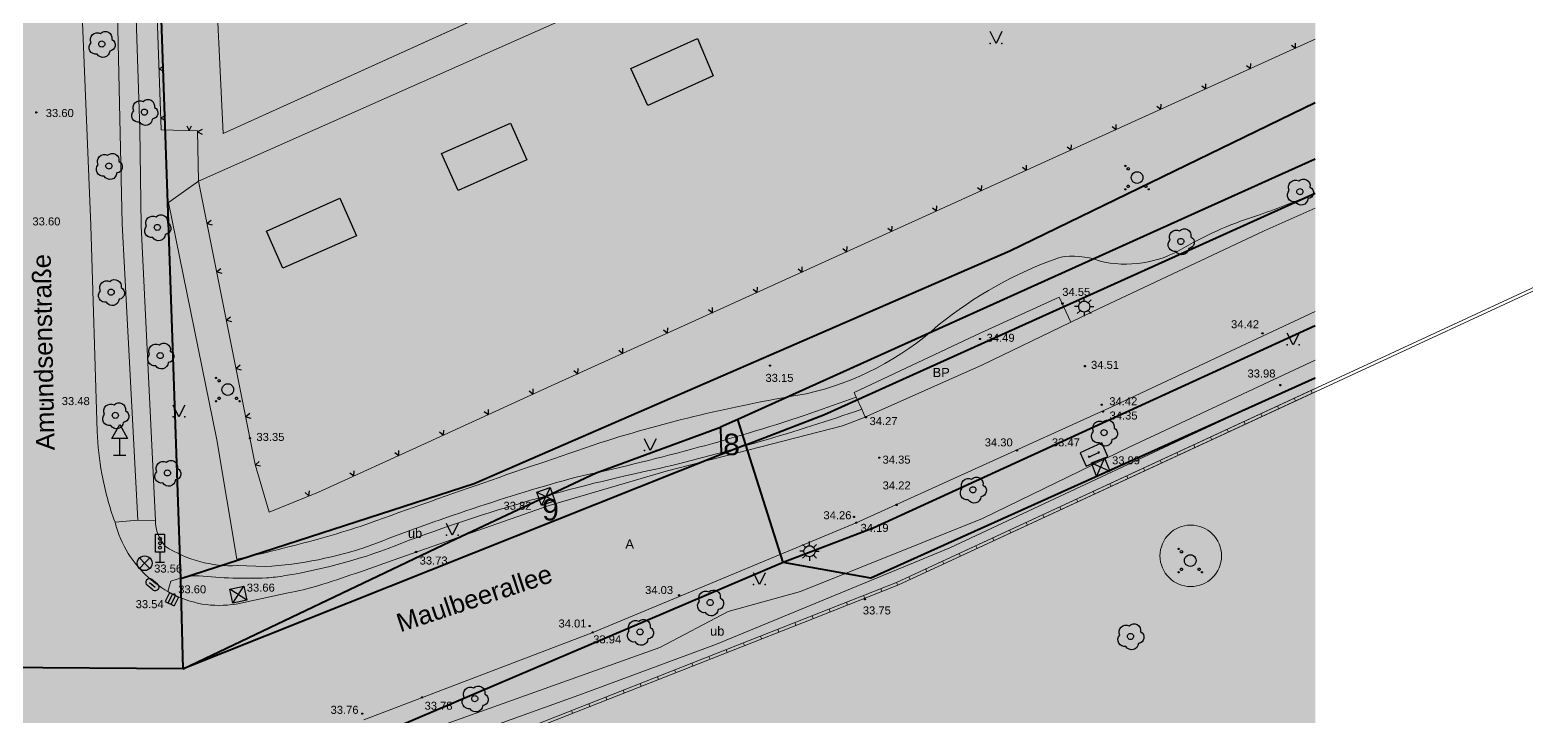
# Model space of a CAD drawing. Header units: metres. Extents: x 363857 to 365179, y 5807840 to 5809004.
# Drawn here: x 364895.6 to 365017.1, y 5808053 to 5808108.8 of the extents above; entities that cross this region are included whole.
import ezdxf

# ---------------------------------------------------------------- set-up
doc = ezdxf.new("R2010")
doc.units = ezdxf.units.M
doc.header["$LTSCALE"] = 0.5
doc.linetypes.add('LF11.26', pattern=[0])
doc.layers.get('0').update_dxf_attribs({"color": 1, "linetype": 'CONTINUOUS'})
for name, color, linetype in [('Flurstücksgrenze', 5, 'CONTINUOUS'), ('Stk.Abwasserentsorgung', 1, 'CONTINUOUS'), ('Stk.Befestigungsarten', 1, 'CONTINUOUS'), ('Stk.Beleuchtung', 1, 'CONTINUOUS'), ('Stk.Bordsteine', 1, 'CONTINUOUS'), ('Stk.Bäume', 1, 'CONTINUOUS'), ('Stk.Einfriedungen', 1, 'CONTINUOUS'), ('Stk.Gebäude', 202, 'CONTINUOUS'), ('Stk.Geländehöhen', 1, 'CONTINUOUS'), ('Stk.Grünflächen', 1, 'CONTINUOUS'), ('Stk.Straßennamen', 1, 'CONTINUOUS'), ('Stk.Stromversorgung', 1, 'CONTINUOUS'), ('Stk.Topografie allgemein', 1, 'CONTINUOUS'), ('Stk.Ver- und Entsorgungsanlagen allgemein', 1, 'CONTINUOUS'), ('Stk.Verkehrsleiteinrichtungen', 1, 'CONTINUOUS'), ('Stk.Wasserversorgung', 1, 'CONTINUOUS')]:
    doc.layers.add(name, color=color, linetype=linetype)
doc.styles.add('TA  11.0401.0000', font='Arial.ttf')

# ---------------------------------------------------------------- blocks, each defined once
blk = doc.blocks.new('S11..378')
at = {"color": 0, "lineweight": -2}
blk.add_lwpolyline([(-0.025, 0.05), (0, 0), (0.025, 0.05)], dxfattribs=at)
blk = doc.blocks.new('S11..12', base_point=(0, -0.15))
at = {"color": 0, "lineweight": -2}
for points in [[(0, -0.15), (0, 0.125), (-0.125, 0.125), (0, 0.35), (0.125, 0.125), (0, 0.125)], [(0.1, -0.15), (0, -0.15), (-0.1, -0.15)]]:
    blk.add_lwpolyline(points, dxfattribs=at)
blk = doc.blocks.new('S11..124')
at = {"color": 0, "lineweight": -2}
for points in [[(-0.1, 0), (-0.175, 0)], [(-0.075, 0.075), (-0.125, 0.125)], [(0, 0.1), (0, 0.175)], [(0.075, 0.075), (0.125, 0.125)], [(0.1, 0), (0.175, 0)], [(-0.075, -0.075), (-0.125, -0.125)], [(0, -0.1), (0, -0.175)], [(0.075, -0.075), (0.125, -0.125)]]:
    blk.add_lwpolyline(points, dxfattribs=at)
blk.add_lwpolyline([(0.0866, -0.05, -0.5773503), (-0.0866, -0.05, -0.5773503), (0, 0.1, -0.5773503)], format="xyb", close=True, dxfattribs=at)
blk = doc.blocks.new('S11..151')
at = {"color": 0, "lineweight": -2}
for points in [[(0.25, 0.25), (-0.25, 0.25, 1), (-0.25, -0.25)], [(0.25, 0.25, -1), (0.25, -0.25), (-0.25, -0.25)]]:
    blk.add_lwpolyline(points, format="xyb", dxfattribs=at)
blk.add_lwpolyline([(-0.25, 0), (0.25, 0)], dxfattribs=at)
blk.add_point((0, 0), dxfattribs=at)
blk = doc.blocks.new('Geländehöhe')
at = {"color": 0, "lineweight": -2}
for points in [[(0.0087, -0.005, -0.5773503), (-0.0087, -0.005, -0.5773503), (0, 0.01, -0.5773503)], [(0.0043, -0.0025, -0.5773503), (-0.0043, -0.0025, -0.5773503), (0, 0.005, -0.5773503)]]:
    blk.add_lwpolyline(points, format="xyb", close=True, dxfattribs=at)
blk = doc.blocks.new('S11..147', base_point=(0, 0.3))
at = {"color": 0, "lineweight": -2}
for points in [[(-0.0957, 0.3975, -0.5773503), (-0.1043, 0.3975, -0.5773503), (-0.1, 0.405, -0.5773503)], [(-0.0663, 0.37, -0.5773503), (-0.0837, 0.37, -0.5773503), (-0.075, 0.385, -0.5773503)], [(0.0433, 0.275, -0.5773503), (-0.0433, 0.275, -0.5773503), (0, 0.35, -0.5773503)], [(-0.0957, 0.1975, -0.5773503), (-0.1043, 0.1975, -0.5773503), (-0.1, 0.205, -0.5773503)], [(-0.0663, 0.22, -0.5773503), (-0.0837, 0.22, -0.5773503), (-0.075, 0.235, -0.5773503)], [(0.0837, 0.22, -0.5773503), (0.0663, 0.22, -0.5773503), (0.075, 0.235, -0.5773503)], [(0.1043, 0.1975, -0.5773503), (0.0957, 0.1975, -0.5773503), (0.1, 0.205, -0.5773503)]]:
    blk.add_lwpolyline(points, format="xyb", close=True, dxfattribs=at)
blk = doc.blocks.new('S11..146', base_point=(0, 0.25))
at = {"color": 0, "lineweight": -2}
blk.add_lwpolyline([(0.05, 0.35), (0, 0.25), (-0.05, 0.35)], dxfattribs=at)
for p in [(-0.05, 0.25), (0.05, 0.25)]:
    blk.add_point(p, dxfattribs=at)
blk = doc.blocks.new('S11..158')
at = {"color": 0, "lineweight": -2}
blk.add_lwpolyline([(-0.4, 0.25), (-0.4, -0.25), (0.4, -0.25), (0.4, 0.25)], close=True, dxfattribs=at)
for points in [[(-0.15, 0.025), (-0.2, 0)], [(0.2, 0), (-0.2, 0), (-0.15, -0.025)], [(0.15, 0.025), (0.2, 0), (0.15, -0.025)]]:
    blk.add_lwpolyline(points, dxfattribs=at)
blk = doc.blocks.new('S11..37')
at = {"color": 0, "lineweight": -2}
for points in [[(-0.06, 0.06), (0.06, 0.06), (0.06, -0.06), (-0.06, -0.06), (-0.06, 0.06), (0.06, -0.06)], [(0.06, 0.06), (-0.06, -0.06)]]:
    blk.add_lwpolyline(points, dxfattribs=at)
blk = doc.blocks.new('S11..60')
at = {"color": 0, "lineweight": -2}
for points in [[(0.165, 0.075, -0.7675055), (0.13, -0.115, -0.7475991), (-0.075, -0.165, -0.7388858), (-0.175, 0.02, -0.7315501), (-0.02, 0.175, -0.7388858)], [(0.0433, -0.025, -0.5773503), (-0.0433, -0.025, -0.5773503), (0, 0.05, -0.5773503)]]:
    blk.add_lwpolyline(points, format="xyb", close=True, dxfattribs=at)
blk = doc.blocks.new('S11..321', base_point=(0, -0.05))
at = {"color": 0, "lineweight": -2}
for points in [[(0, -0.05), (-0.05, -0.05), (-0.05, 0.05)], [(0.05, 0.05), (-0.05, 0.05)], [(-0.0175, 0.05), (-0.0175, -0.05)], [(0, -0.05), (0.05, -0.05), (0.05, 0.05)], [(0.0175, 0.05), (0.0175, -0.05)]]:
    blk.add_lwpolyline(points, dxfattribs=at)
blk = doc.blocks.new('S11..11', base_point=(0, -0.175))
at = {"color": 0, "lineweight": -2}
for points in [[(0, -0.175), (0, 0), (-0.075, 0), (-0.075, 0.3), (0.075, 0.3), (0.075, 0), (0, 0)], [(0.075, -0.175), (0, -0.175), (-0.075, -0.175)]]:
    blk.add_lwpolyline(points, dxfattribs=at)
for points in [[(0.0216, 0.2125, -0.5773503), (-0.0216, 0.2125, -0.5773503), (0, 0.25, -0.5773503)], [(0.0216, 0.1375, -0.5773503), (-0.0216, 0.1375, -0.5773503), (0, 0.175, -0.5773503)], [(0.0216, 0.0625, -0.5773503), (-0.0216, 0.0625, -0.5773503), (0, 0.1, -0.5773503)]]:
    blk.add_lwpolyline(points, format="xyb", close=True, dxfattribs=at)
blk = doc.blocks.new('S11..36')
at = {"color": 0, "lineweight": -2}
blk.add_lwpolyline([(0.065, -0.0375, -0.5773503), (-0.065, -0.0375, -0.5773503), (0, 0.075, -0.5773503)], format="xyb", close=True, dxfattribs=at)
for points in [[(-0.05, 0.05), (0, 0), (-0.05, -0.05)], [(0.05, -0.05), (0, 0), (0.05, 0.05)]]:
    blk.add_lwpolyline(points, dxfattribs=at)

msp = doc.modelspace()

# ---------------------------------------------------------------- hatches: boundary and pattern name
at = {"layer": 'Stk.Befestigungsarten', "lineweight": 18, "true_color": 0xdcbe9c}
for points in [[(364905.6346, 5808117.6307), (364904.3603, 5808157.6746), (364903.4536, 5808193.6133), (364907.4281, 5808198.6441), (364909.18, 5808147.545), (364909.1099, 5808146.0771), (364911.293, 5808100.3966), (364909.2097, 5808100.6204), (364906.2651, 5808100.6962)], [(364909.2965, 5808096.5213), (364909.2097, 5808100.6204), (364911.293, 5808100.3966), (365000, 5808140.6056), (365000, 5808136.8018)], [(365000, 5808080.5682), (364988.594, 5808075.2708), (364984.8813, 5808074.8997), (365000, 5808081.9779)], [(364906.7989, 5808063.1622, -0.06080828), (364904.9863, 5808064.5337, -0.05943648), (364903.5836, 5808066.2571, -0.07886794), (364902.5078, 5808068.8022), (364904.3605, 5808068.9605), (364905.7836, 5808068.9164, 0.17342826), (364906.5889, 5808066.849, 0.15629228), (364912.4341, 5808065.2754), (364914.7101, 5808065.1999, 0.06837098), (364923.2324, 5808066.8976, -0.02617457), (364939.9716, 5808072.4684, 0.0267486), (364958.5585, 5808077.4914), (364962.7007, 5808078.9764), (364963.1597, 5808077.9818, -0.02362728), (364946.7028, 5808073.1666, 0.03913508), (364925.8503, 5808067.128, -0.05825701), (364916.2986, 5808064.4639, -0.03482828), (364914.8017, 5808064.2825, -0.03840391), (364909.3355, 5808064.4509, 0.08676399), (364907.6306, 5808064.2066), (364907.0446, 5808064.0153)], [(364988.594, 5808075.2708), (364970.3144, 5808066.733), (364951.3573, 5808058.8897), (364940.4888, 5808054.8461), (364925.4574, 5808049.4694), (364915.2867, 5808045.3619), (364914.9248, 5808046.3815), (364915.1522, 5808046.7973), (364921.8318, 5808049.725), (364946.7581, 5808058.6153), (364952.3012, 5808061.5481), (364958.1933, 5808063.1737), (364972.9729, 5808069.1162), (364984.8813, 5808074.8997)]]:
    msp.add_hatch(color=31, dxfattribs=at).paths.add_polyline_path(points, flags=0)
at = {"layer": 'Stk.Befestigungsarten', "lineweight": 18, "true_color": 0xfcddb3}
msp.add_hatch(color=41, dxfattribs=at).paths.add_polyline_path([(364903.3488, 5808136.4949), (364904.5287, 5808100.7408), (364904.6383, 5808092.8829), (364905.7836, 5808068.9164), (364904.3605, 5808068.9605), (364903.0872, 5808093.0484), (364902.5265, 5808117.8791), (364901.1202, 5808156.2488), (364900.0855, 5808189.5224), (364901.4711, 5808193.6279), (364902.3499, 5808168.9172)], flags=0)
at = {"layer": 'Stk.Befestigungsarten', "lineweight": 18}
for points in [[(364899.5785, 5808116.3464), (364900.5466, 5808092.9277), (364901.0526, 5808076.1702, 0.03514524), (364901.4402, 5808072.732, 0.04138405), (364902.5078, 5808068.8022), (364892.8625, 5808066.4653, 0.00813398), (364892.618, 5808074.06), (364896.648, 5808078.39), (364896.293, 5808095.26), (364896.11, 5808102.108), (364896.06, 5808109.159), (364895.755, 5808120.779), (364895.232, 5808127.815), (364891.064, 5808127.52), (364889.2926, 5808190.4137), (364897.263, 5808187.0591), (364897.8785, 5808173.6299), (364898.2826, 5808165.7396)], [(364891.064, 5808127.52), (364895.232, 5808127.815), (364895.755, 5808120.779), (364896.06, 5808109.159), (364896.11, 5808102.108), (364896.293, 5808095.26), (364896.648, 5808078.39), (364892.618, 5808074.06), (364892.205, 5808087.991), (364891.976, 5808093.955), (364891.951, 5808096.205), (364891.925, 5808097.111), (364891.867, 5808099.132), (364891.806, 5808101.374), (364891.678, 5808106.063), (364891.359, 5808116.996), (364891.307, 5808119.029), (364891.138, 5808125.037), (364890.997, 5808125.033), (364891.087, 5808125.44)], [(365000, 5808085.93), (364983.2284, 5808078.0612), (364980.1519, 5808085.0648), (364981.8788, 5808085.899), (364995.8463, 5808092.4756), (365000, 5808094.3257)], [(364972.9636, 5808081.5923), (364980.1519, 5808085.0648), (364983.2284, 5808078.0612), (364962.7169, 5808068.7647), (364941.3097, 5808059.8515), (364922.7257, 5808052.7332), (364916.7005, 5808050.5539), (364916.5622, 5808063.0554, 0.02185596), (364918.9912, 5808063.6355, 0.01232336), (364925.09, 5808065.7327), (364937.7735, 5808070.1677), (364947.2882, 5808072.9556), (364961.5936, 5808076.6303), (364963.4445, 5808077.3526), (364963.6025, 5808077.4151)], [(364902.5302, 5808037.0465), (364902.7113, 5808033.0256), (364895.8554, 5808032.5246, 0.01527343), (364895.1162, 5808037.8326, 0.09823234), (364893.7001, 5808041.4446, 0.09638835), (364891.0718, 5808044.2004, 0.07363751), (364888.9515, 5808045.1803, 0.07736617), (364882.4249, 5808045.9704, -0.0016827), (364875.7579, 5808046.0425, -0.01330033), (364864.064, 5808046.2997, -0.0177684), (364857.3893, 5808047.105, -0.00221563), (364850.4932, 5808048.0077), (364850.3269, 5808055.3587, -0.00078056), (364864.0838, 5808055.2214), (364879.8113, 5808055.0345, 0.04549921), (364882.8814, 5808055.3273, 0.02251515), (364886.2748, 5808056.0799, 0.0658839), (364889.5882, 5808057.7745, 0.14466157), (364891.8911, 5808060.5817, 0.0638273), (364892.6474, 5808063.5191, 0.02451992), (364892.8625, 5808066.4653), (364902.5078, 5808068.8022, 0.07886794), (364903.5836, 5808066.2571, 0.05943648), (364904.9863, 5808064.5337, 0.06080828), (364906.7989, 5808063.1622, 0.08119848), (364909.5654, 5808062.1552, 0.07917637), (364912.3392, 5808062.1551), (364916.5622, 5808063.0554), (364916.7005, 5808050.5539), (364914.2003, 5808049.574, 0.01687463), (364909.7005, 5808047.632, 0.03629097), (364907.5858, 5808046.2544, 0.04872896), (364905.1027, 5808043.9535, 0.04021669), (364903.4465, 5808041.7008, 0.08344301), (364902.491, 5808038.7857, 0.00032261)]]:
    msp.add_hatch(color=9, dxfattribs=at).paths.add_polyline_path(points, flags=0)
at = {"layer": 'Stk.Befestigungsarten', "lineweight": 18, "true_color": 0xcdcfbc}
msp.add_hatch(color=9, dxfattribs=at).paths.add_polyline_path([(364972.9636, 5808081.5923), (364963.6025, 5808077.4151), (364963.4445, 5808077.3526), (364963.1597, 5808077.9818), (364962.7007, 5808078.9764), (364962.5567, 5808079.3396), (364972.8465, 5808084.194), (364979.185, 5808087.1025), (364980.1519, 5808085.0648)], flags=0)
at = {"layer": 'Stk.Einfriedungen', "lineweight": 18, "true_color": 0xe5e5e5}
for points in [[(364965.9976, 5808063.9046), (365000, 5808079.6613), (365000, 5808079.3969), (364966.0921, 5808063.684)], [(364914.6648, 5808043.4298), (364914.5654, 5808043.6485), (364965.9976, 5808063.9046), (364966.0921, 5808063.684), (364959.3264, 5808061.0194)]]:
    msp.add_hatch(color=254, dxfattribs=at).paths.add_polyline_path(points, flags=0)
at = {"layer": 'Stk.Gebäude', "lineweight": 18, "true_color": 0xffffff}
for points in [[(364951.083, 5808105.086), (364945.782, 5808102.679), (364944.408, 5808105.671), (364949.813, 5808108.104)], [(364935.971, 5808098.243), (364930.371, 5808095.747), (364929.022, 5808098.769), (364934.644, 5808101.225)], [(364914.8, 5808092.462), (364920.763, 5808095.138), (364922.114, 5808092.066), (364916.15, 5808089.461)]]:
    msp.add_hatch(color=7, dxfattribs=at).paths.add_polyline_path(points, flags=0)
at = {"layer": 'Stk.Gebäude', "lineweight": 18, "true_color": 0xb3b3b3}
for points in [[(364951.083, 5808105.086), (364945.782, 5808102.679), (364944.408, 5808105.671), (364949.813, 5808108.104)], [(364935.971, 5808098.243), (364930.371, 5808095.747), (364929.022, 5808098.769), (364934.644, 5808101.225)], [(364914.8, 5808092.462), (364920.763, 5808095.138), (364922.114, 5808092.066), (364916.15, 5808089.461)]]:
    msp.add_hatch(color=253, dxfattribs=at).paths.add_polyline_path(points, flags=0)
at = {"layer": 'Stk.Grünflächen', "lineweight": 18, "true_color": 0xe0ffd9}
for points in [[(364905.6346, 5808117.6307), (364906.2651, 5808100.6962), (364904.5287, 5808100.7408), (364903.3488, 5808136.4949), (364902.3499, 5808168.9172), (364901.4711, 5808193.6279), (364903.4536, 5808193.6133), (364904.3603, 5808157.6746)], [(364899.5785, 5808116.3464), (364898.2826, 5808165.7396), (364897.8785, 5808173.6299), (364897.263, 5808187.0591), (364900.0855, 5808189.5224), (364901.1202, 5808156.2488), (364902.5265, 5808117.8791), (364903.0872, 5808093.0484), (364904.3605, 5808068.9605), (364902.5078, 5808068.8022, -0.04138405), (364901.4402, 5808072.732, -0.03514524), (364901.0526, 5808076.1702), (364900.5466, 5808092.9277)], [(364911.293, 5808100.3966), (364909.1099, 5808146.0771), (364998.1523, 5808185.3824), (365000, 5808181.2498), (365000, 5808140.6056)], [(364915.0393, 5808069.6185), (364913.896, 5808073.5055), (364909.2965, 5808096.5213), (365000, 5808136.8018), (365000, 5808108.0503), (364937.3263, 5808079.6096), (364927.9436, 5808075.2982), (364919.0385, 5808071.2572)], [(364937.3263, 5808079.6096), (365000, 5808108.0503), (365000, 5808095.5201, -0.01219669), (364995.5471, 5808093.8139, 0.05516275), (364989.3315, 5808091.1109, -0.20069377), (364982.4438, 5808090.0399, 0.1384913), (364979.2339, 5808090.3275, 0.08526985), (364969.3771, 5808084.816, -0.12819617), (364958.6447, 5808079.2309, 0.03535491), (364942.5291, 5808075.4552)], [(364906.8422, 5808094.7759), (364910.7748, 5808075.5107), (364912.4098, 5808065.7958), (364912.4341, 5808065.2754, -0.15629228), (364906.5889, 5808066.849, -0.17342826), (364905.7836, 5808068.9164), (364904.6383, 5808092.8829), (364904.5287, 5808100.7408), (364906.2651, 5808100.6962), (364909.2097, 5808100.6204), (364909.2965, 5808096.5213)], [(364906.8422, 5808094.7759), (364909.2965, 5808096.5213), (364913.896, 5808073.5055), (364915.0393, 5808069.6185), (364919.0385, 5808071.2572), (364927.9436, 5808075.2982), (364937.3263, 5808079.6096), (364942.5291, 5808075.4552, 0.00563458), (364922.4284, 5808068.4588, -0.01754203), (364916.3017, 5808066.7239, -0.01420297), (364912.4098, 5808065.7958), (364910.7748, 5808075.5107)], [(365000, 5808094.3257), (364995.8463, 5808092.4756), (364981.8788, 5808085.899), (364980.1519, 5808085.0648), (364979.185, 5808087.1025), (364979.2339, 5808090.3275, -0.1384913), (364982.4438, 5808090.0399, 0.20069377), (364989.3315, 5808091.1109, -0.05516275), (364995.5471, 5808093.8139, 0.01219669), (365000, 5808095.5201)], [(364962.7007, 5808078.9764), (364958.5585, 5808077.4914, -0.0267486), (364939.9716, 5808072.4684, 0.02617457), (364923.2324, 5808066.8976, -0.06837098), (364914.7101, 5808065.1999), (364912.4341, 5808065.2754), (364912.4098, 5808065.7958, 0.01420297), (364916.3017, 5808066.7239, 0.01754203), (364922.4284, 5808068.4588, -0.00563458), (364942.5291, 5808075.4552, -0.03535491), (364958.6447, 5808079.2309, 0.12819617), (364969.3771, 5808084.816, -0.08526985), (364979.2339, 5808090.3275), (364979.185, 5808087.1025), (364972.8465, 5808084.194), (364962.5567, 5808079.3396)], [(365000, 5808081.9779), (364984.8813, 5808074.8997), (364983.2284, 5808078.0612), (365000, 5808085.93)], [(365000, 5808079.6613), (364965.9976, 5808063.9046), (364970.3144, 5808066.733), (364988.594, 5808075.2708), (365000, 5808080.5682)], [(364961.5936, 5808076.6303), (364947.2882, 5808072.9556), (364937.7735, 5808070.1677), (364925.09, 5808065.7327, -0.01232336), (364918.9912, 5808063.6355, -0.02185596), (364916.5622, 5808063.0554), (364912.3392, 5808062.1551, -0.07917637), (364909.5654, 5808062.1552, -0.08119848), (364906.7989, 5808063.1622), (364907.0446, 5808064.0153), (364907.6306, 5808064.2066, -0.08676399), (364909.3355, 5808064.4509, 0.03840391), (364914.8017, 5808064.2825, 0.03482828), (364916.2986, 5808064.4639, 0.05825701), (364925.8503, 5808067.128, -0.03913508), (364946.7028, 5808073.1666, 0.02362728), (364963.1597, 5808077.9818), (364963.4445, 5808077.3526)], [(364984.8813, 5808074.8997), (364972.9729, 5808069.1162), (364958.1933, 5808063.1737), (364952.3012, 5808061.5481), (364946.7581, 5808058.6153), (364921.8318, 5808049.725), (364915.1522, 5808046.7973), (364916.7005, 5808050.5539), (364922.7257, 5808052.7332), (364941.3097, 5808059.8515), (364962.7169, 5808068.7647), (364983.2284, 5808078.0612)], [(364989.8881, 5808063.5715, -0.41421356), (364987.3881, 5808066.0715, -0.41421356), (364989.8881, 5808068.5715, -0.41421356), (364992.3881, 5808066.0715, -0.41421356)], [(364970.3144, 5808066.733), (364965.9976, 5808063.9046), (364914.5654, 5808043.6485), (364912.8208, 5808042.507), (364911.6627, 5808039.3815), (364911.7272, 5808038.299), (364911.9535, 5808030.8416), (364907.9132, 5808026.0722, 0.03167078), (364908.1026, 5808032.9236, -0.06326066), (364908.8129, 5808038.4156, -0.07113479), (364909.9408, 5808041.2406, -0.11210358), (364912.1713, 5808043.1692, -0.00040956), (364915.2867, 5808045.3619), (364925.4574, 5808049.4694), (364940.4888, 5808054.8461), (364951.3573, 5808058.8897)]]:
    msp.add_hatch(color=254, dxfattribs=at).paths.add_polyline_path(points, flags=0)
h = msp.add_hatch(color=254, dxfattribs=at)
h.paths.add_polyline_path([(364918.9033, 5808009.3425, 0.41421356), (364916.9033, 5808011.3425), (364920.6643, 5808014.252, 0.41421356), (364924.6643, 5808018.252, 0.41421356), (364920.6643, 5808022.252), (364912.1934, 5808030.8488), (364911.9668, 5808038.3108), (364911.9138, 5808039.3685), (364913.0184, 5808042.3495), (364914.6648, 5808043.4298), (364959.3264, 5808061.0194), (364966.0921, 5808063.684), (365000, 5808079.3969), (365000, 5808000), (364917.089, 5808000), (364916.9033, 5808007.3425, 0.41421356)], flags=0)
h.paths.add_polyline_path([(364989.8881, 5808063.5715, 0.41421356), (364992.3881, 5808066.0715, 0.41421356), (364989.8881, 5808068.5715, 0.41421356), (364987.3881, 5808066.0715, 0.41421356)], flags=0)
h.paths.add_polyline_path([(364924.6763, 5808008.2019, 0.41421356), (364925.6763, 5808009.2019, 0.41421356), (364924.6763, 5808010.2019, 0.41421356), (364923.6763, 5808009.2019, 0.41421356)], flags=0)

# ---------------------------------------------------------------- linework, layer by layer
at = {"layer": 'Flurstücksgrenze', "color": 7, "linetype": 'Continuous', "lineweight": 40}
for p, q in [((365000, 5808098.3002), (364991.038, 5808094.257)), ((364991.038, 5808094.257), (364953.09, 5808077.157)), ((364953.09, 5808077.157), (364951.697, 5808076.536)), ((364953.748, 5808075.082), (364953.09, 5808077.157)), ((364953.748, 5808075.082), (364951.746, 5808074.296)), ((364908.049, 5808056.902), (364907.842, 5808064.213)), ((364908.049, 5808056.902), (364887.075, 5808057.025))]:
    msp.add_line(p, q, dxfattribs=at)
for points in [[(365000, 5808102.8847), (364975.188, 5808090.842), (364931.686, 5808071.918), (364907.842, 5808064.213), (364903.332, 5808194.999)], [(364953.748, 5808075.082), (364960.136, 5808077.564), (365000, 5808095.5546)], [(365000, 5808084.7721), (364964.081, 5808068.326), (364956.772, 5808065.541), (364953.748, 5808075.082)], [(365000, 5808080.4967), (364963.891, 5808064.243), (364956.772, 5808065.541), (364911.335, 5808046.154), (364906.215, 5808041.405), (364904.207, 5808037.161), (364905.6881, 5808000)]]:
    msp.add_lwpolyline(points, dxfattribs=at)
msp.add_lwpolyline([(364908.049, 5808056.902), (364929.729, 5808067.243), (364941.587, 5808072.813), (364951.697, 5808076.536), (364951.746, 5808074.296), (364908.049, 5808056.902)], close=True, dxfattribs=at)
at = {"layer": 'Stk.Bordsteine', "color": 7, "linetype": 'Continuous', "lineweight": 18}
for p, q in [((365000, 5808094.3257), (364995.8463, 5808092.4756)), ((364995.8463, 5808092.4756), (364981.8788, 5808085.899)), ((364981.8788, 5808085.899), (364980.1519, 5808085.0648)), ((365000, 5808085.93, 34.494), (364983.2284, 5808078.0612, 34.345)), ((364980.1519, 5808085.0648), (364972.9636, 5808081.5923)), ((364963.4445, 5808077.3526), (364961.5936, 5808076.6303, 34.245)), ((364961.5936, 5808076.6303, 34.245), (364947.2882, 5808072.9556, 34.039)), ((364947.2882, 5808072.9556, 34.039), (364937.7735, 5808070.1677, 33.884)), ((364937.7735, 5808070.1677, 33.884), (364925.09, 5808065.7327)), ((364912.3392, 5808062.1551, 33.605), (364916.5622, 5808063.0554, 33.639))]:
    msp.add_line(p, q, dxfattribs=at)
msp.add_lwpolyline([(364972.9636, 5808081.5923), (364963.6025, 5808077.4151), (364963.4445, 5808077.3526)], dxfattribs=at)
for centre, radius, start, end in [((364925.6732, 5808077.2054, 33.486), 24.6424, 190.459044, 199.938161), ((364911.0631, 5808070.9186), 8.8132, 193.894584, 211.932447), ((364911.5083, 5808071.2746), 9.3795, 212.339738, 225.945569), ((364879.5019, 5808188.3896), 130.8549, 287.564522, 290.388686), ((364911.5104, 5808071.2725), 9.3795, 225.927553, 239.846646), ((364911.2621, 5808071.1202), 9.1242, 240.714317, 259.282901), ((364911.1444, 5808091.1164), 28.5792, 280.927817, 285.936036), ((364910.9526, 5808070.8585, 33.59), 8.8132, 260.943871, 279.051982)]:
    msp.add_arc(centre, radius, start, end, dxfattribs=at)
at = {"layer": 'Stk.Einfriedungen', "color": 7, "linetype": 'LF11.26', "lineweight": 18}
for p, q in [((364905.6346, 5808117.6307), (364906.2651, 5808100.6962)), ((364906.2651, 5808100.6962), (364909.2097, 5808100.6204)), ((364909.2965, 5808096.5213), (364909.2097, 5808100.6204))]:
    msp.add_line(p, q, dxfattribs=at)
at = {"layer": 'Stk.Einfriedungen', "color": 7, "linetype": 'Continuous', "lineweight": 9}
for p, q in [((364999.7577, 5808079.2846), (364999.6568, 5808079.5022)), ((364998.3967, 5808078.6539), (364998.2958, 5808078.8716)), ((364995.6747, 5808077.3926), (364995.5739, 5808077.6102)), ((364997.0357, 5808078.0232), (364996.9348, 5808078.2409)), ((364992.9528, 5808076.1312), (364992.8519, 5808076.3489)), ((364994.3138, 5808076.7619), (364994.2129, 5808076.9796)), ((364990.2308, 5808074.8699), (364990.13, 5808075.0875)), ((364991.5918, 5808075.5005), (364991.4909, 5808075.7182)), ((364987.5089, 5808073.6085), (364987.408, 5808073.8262)), ((364988.8699, 5808074.2392), (364988.769, 5808074.4569)), ((364984.7869, 5808072.3472), (364984.6861, 5808072.5648)), ((364986.1479, 5808072.9778), (364986.047, 5808073.1955)), ((364982.065, 5808071.0858), (364981.9641, 5808071.3035)), ((364983.426, 5808071.7165), (364983.3251, 5808071.9342)), ((364979.343, 5808069.8245), (364979.2422, 5808070.0421)), ((364980.704, 5808070.4551), (364980.6032, 5808070.6728)), ((364976.6211, 5808068.5631), (364976.5202, 5808068.7808)), ((364977.9821, 5808069.1938), (364977.8812, 5808069.4115)), ((364973.8992, 5808067.3018), (364973.7983, 5808067.5194)), ((364975.2601, 5808067.9324), (364975.1593, 5808068.1501)), ((364971.1772, 5808066.0404), (364971.0763, 5808066.2581)), ((364972.5382, 5808066.6711), (364972.4373, 5808066.8888)), ((364968.4553, 5808064.7791), (364968.3544, 5808064.9967)), ((364969.8162, 5808065.4098), (364969.7154, 5808065.6274)), ((364967.0943, 5808064.1484), (364966.9934, 5808064.3661)), ((364963.4011, 5808062.6242), (364963.3132, 5808062.8474)), ((364964.7967, 5808063.1738), (364964.7088, 5808063.397)), ((364960.6098, 5808061.5248), (364960.5219, 5808061.748)), ((364962.0054, 5808062.0745), (364961.9175, 5808062.2977)), ((364956.4228, 5808059.8758), (364956.3349, 5808060.099)), ((364957.8184, 5808060.4255), (364957.7305, 5808060.6487)), ((364959.2141, 5808060.9752), (364959.1262, 5808061.1984)), ((364953.6315, 5808058.7765), (364953.5436, 5808058.9997)), ((364955.0271, 5808059.3262), (364954.9392, 5808059.5494)), ((364950.8402, 5808057.6772), (364950.7522, 5808057.9004)), ((364952.2358, 5808058.2268), (364952.1479, 5808058.45)), ((364948.0488, 5808056.5778), (364947.9609, 5808056.801)), ((364949.4445, 5808057.1275), (364949.3566, 5808057.3507)), ((364945.2575, 5808055.4785), (364945.1696, 5808055.7017)), ((364946.6532, 5808056.0282), (364946.5653, 5808056.2514)), ((364941.0705, 5808053.8295), (364940.9826, 5808054.0527)), ((364942.4662, 5808054.3792), (364942.3783, 5808054.6024)), ((364943.8619, 5808054.9288), (364943.7739, 5808055.152)), ((364939.6749, 5808053.2798), (364939.587, 5808053.503))]:
    msp.add_line(p, q, dxfattribs=at)
at = {"layer": 'Stk.Einfriedungen', "color": 7, "linetype": 'Continuous', "lineweight": 18}
for p, q in [((364914.5654, 5808043.6485), (364965.9976, 5808063.9046)), ((364959.3264, 5808061.0194), (364966.0921, 5808063.684)), ((364914.6648, 5808043.4298), (364959.3264, 5808061.0194))]:
    msp.add_line(p, q, dxfattribs=at)
at = {"layer": 'Stk.Einfriedungen', "color": 7, "linetype": 'LF11.26', "lineweight": 18}
for points in [[(365000, 5808108.0503), (364937.3263, 5808079.6096), (364927.9436, 5808075.2982), (364919.0385, 5808071.2572), (364915.0393, 5808069.6185)], [(364915.0393, 5808069.6185), (364913.896, 5808073.5055), (364909.2965, 5808096.5213)]]:
    msp.add_lwpolyline(points, dxfattribs=at)
at = {"layer": 'Stk.Einfriedungen', "color": 7, "linetype": 'Continuous', "lineweight": 18}
for points in [[(364965.9976, 5808063.9046), (365019.7126, 5808088.7961), (365019.78, 5808088.5629), (364966.0921, 5808063.684), (364965.9976, 5808063.9046), (365000, 5808079.6613)], [(365000, 5808079.3969), (364966.0921, 5808063.684), (364965.9976, 5808063.9046)]]:
    msp.add_lwpolyline(points, dxfattribs=at)
at = {"layer": 'Stk.Gebäude', "color": 7, "linetype": 'Continuous', "lineweight": 25}
for points in [[(364951.083, 5808105.086), (364945.782, 5808102.679), (364944.408, 5808105.671), (364949.813, 5808108.104), (364951.083, 5808105.086)], [(364935.971, 5808098.243), (364930.371, 5808095.747), (364929.022, 5808098.769), (364934.644, 5808101.225), (364935.971, 5808098.243)], [(364914.8, 5808092.462), (364920.763, 5808095.138), (364922.114, 5808092.066), (364916.15, 5808089.461), (364914.8, 5808092.462)]]:
    msp.add_lwpolyline(points, close=True, dxfattribs=at)
at = {"layer": 'Stk.Topografie allgemein', "color": 7, "linetype": 'Continuous', "lineweight": 9}
for p, q in [((364909.2965, 5808096.5213), (365000, 5808136.8018)), ((364904.5287, 5808100.7408), (364903.3488, 5808136.4949)), ((364902.5265, 5808117.8791), (364903.0872, 5808093.0484, 33.537)), ((364900.5466, 5808092.9277, 33.522), (364899.5785, 5808116.3464)), ((364904.6383, 5808092.8829, 33.538), (364904.5287, 5808100.7408)), ((364906.8422, 5808094.7759), (364909.2965, 5808096.5213)), ((364906.8422, 5808094.7759), (364910.7748, 5808075.5107)), ((364900.5466, 5808092.9277, 33.522), (364901.0526, 5808076.1702, 33.412)), ((364903.0872, 5808093.0484, 33.537), (364904.3605, 5808068.9605, 33.466)), ((364905.7836, 5808068.9164, 33.49), (364904.6383, 5808092.8829, 33.538)), ((365000, 5808081.9779, 34.053), (364984.8813, 5808074.8997, 33.922)), ((365000, 5808080.5682, 34.079), (364988.594, 5808075.2708, 33.987)), ((364962.7007, 5808078.9764), (364958.5585, 5808077.4914)), ((364983.2284, 5808078.0612, 34.345), (364962.7169, 5808068.7647, 34.188)), ((364910.7748, 5808075.5107), (364912.4098, 5808065.7958)), ((364988.594, 5808075.2708, 33.987), (364970.3144, 5808066.733, 33.77)), ((364984.8813, 5808074.8997, 33.922), (364972.9729, 5808069.1162, 33.817)), ((364902.5078, 5808068.8022, 33.508), (364904.3605, 5808068.9605, 33.466)), ((364904.3605, 5808068.9605, 33.466), (364905.7836, 5808068.9164, 33.49)), ((364962.7169, 5808068.7647, 34.188), (364941.3097, 5808059.8515, 33.945)), ((364972.9729, 5808069.1162, 33.817), (364958.1933, 5808063.1737, 33.732)), ((364970.3144, 5808066.733, 33.77), (364951.3573, 5808058.8897, 33.711)), ((364914.7101, 5808065.1999), (364912.4341, 5808065.2754)), ((364906.7989, 5808063.1622), (364907.0446, 5808064.0153)), ((364907.0446, 5808064.0153), (364907.6306, 5808064.2066)), ((364958.1933, 5808063.1737, 33.732), (364952.3012, 5808061.5481, 33.785)), ((364952.3012, 5808061.5481, 33.785), (364946.7581, 5808058.6153, 33.686)), ((364941.3097, 5808059.8515, 33.945), (364922.7257, 5808052.7332, 33.74)), ((364951.3573, 5808058.8897, 33.711), (364940.4888, 5808054.8461, 33.68)), ((364946.7581, 5808058.6153, 33.686), (364921.8318, 5808049.725, 33.74)), ((364940.4888, 5808054.8461, 33.68), (364925.4574, 5808049.4694, 33.79))]:
    msp.add_line(p, q, dxfattribs=at)
for points in [[(364911.293, 5808100.3966), (364909.1099, 5808146.0771), (364998.1523, 5808185.3824), (365000, 5808181.2498)], [(365000, 5808140.6056), (364911.293, 5808100.3966), (364909.1099, 5808146.0771), (364998.1523, 5808185.3824), (365015.1098, 5808147.4546), (364911.293, 5808100.3966)], [(364963.4445, 5808077.3526), (364963.1597, 5808077.9818), (364962.7007, 5808078.9764), (364962.5567, 5808079.3396), (364972.8465, 5808084.194), (364979.185, 5808087.1025), (364980.1519, 5808085.0648)]]:
    msp.add_lwpolyline(points, dxfattribs=at)
msp.add_lwpolyline([(364989.8881, 5808063.5715, -0.41421356), (364987.3881, 5808066.0715, -0.41421356), (364989.8881, 5808068.5715, -0.41421356), (364992.3881, 5808066.0715, -0.41421356), (364989.8881, 5808063.5715)], format="xyb", close=True, dxfattribs=at)
for centre, radius, start, end in [((364962.8058, 5808185.9262), 97.7582, 289.567769, 292.362905), ((365004.6521, 5808064.3787), 30.8112, 107.188164, 119.817735), ((364980.3296, 5808084.5004), 5.9292, 69.110461, 100.64971), ((364984.6073, 5808098.8097), 9.0327, 256.1421, 301.534695), ((364990.347, 5808058.883), 33.3505, 109.464428, 128.959679), ((364953.2982, 5808102.6091), 23.9818, 282.88179, 312.102809), ((364977.2521, 5807963.5296), 117.188, 99.136226, 107.2356), ((364902.3523, 5808248.574), 180.0789, 282.058177, 288.187043), ((364904.0101, 5808249.6073), 181.5323, 283.602207, 289.016174), ((364925.6733, 5808077.2048, 33.438), 24.6424, 182.406303, 190.457685), ((365242.8915, 5807180.1392), 944.356, 108.5456772, 109.8370132), ((364984.7737, 5807909.9122), 168.6172, 105.408726, 111.406126), ((364974.7928, 5807937.1428), 138.8939, 101.668034, 110.63256), ((364909.0768, 5808069.0086), 3.2945, 181.604386, 220.959762), ((364894.6478, 5808154.8791), 90.7757, 283.800591, 287.820515), ((364911.9671, 5808075.1836), 9.9192, 237.16644, 272.698535), ((364898.0227, 5808134.7511), 70.4402, 281.785365, 285.040226), ((364912.7926, 5808097.0651), 31.9228, 273.443663, 289.08879), ((364909.6807, 5808106.6463), 42.6984, 278.916291, 292.25274), ((364909.1817, 5808059.4533), 5, 88.236954, 108.072123), ((364913.1632, 5808099.8978), 35.653, 263.836816, 272.634022), ((364914.2496, 5808075.105), 10.8366, 272.920218, 280.899046)]:
    msp.add_arc(centre, radius, start, end, dxfattribs=at)

# ---------------------------------------------------------------- block references
at = {"layer": 'Stk.Abwasserentsorgung', "color": 7, "xscale": 8, "yscale": 8, "rotation": 154.363}
msp.add_blockref('S11..321', (364907.2998, 5808062.8977, 33.538), dxfattribs=at)
at = {"layer": 'Stk.Beleuchtung', "color": 7, "xscale": 4.5, "yscale": 4.5}
for p in [(364981.232, 5808086.3231), (364958.92, 5808066.442)]:
    msp.add_blockref('S11..124', p, dxfattribs=at)
at = {"layer": 'Stk.Bäume', "color": 7, "xscale": 4.95, "yscale": 4.95}
for p in [(364901.4295, 5808107.662), (364904.8929, 5808102.1335), (364902.0072, 5808097.7517), (364998.7545, 5808095.6659), (364905.9432, 5808092.7627, 33.597), (364989.0787, 5808091.6206), (364902.1915, 5808087.4975), (364906.1808, 5808082.3419), (364902.5314, 5808077.4864), (364982.8425, 5808076.0813), (364906.766, 5808072.8075), (364972.1892, 5808071.4428), (364950.8502, 5808062.2744), (364945.1491, 5808059.8861), (364984.9916, 5808059.5236), (364931.7303, 5808054.4675)]:
    msp.add_blockref('S11..60', p, dxfattribs=at)
at = {"layer": 'Stk.Einfriedungen', "color": 7, "xscale": 7.5, "yscale": 7.5}
for p, rotation in [((364998.3869, 5808107.3183), 24.408), ((364906.0811, 5808105.639), 272.132), ((364994.7444, 5808105.6654), 24.408), ((364991.1019, 5808104.0124), 24.408), ((364987.4594, 5808102.3595), 24.408), ((364906.2299, 5808101.6418), 272.132), ((364908.5266, 5808100.638), 358.525), ((364909.2118, 5808100.5204), 271.213), ((364983.8169, 5808100.7066), 24.408), ((364980.1744, 5808099.0536), 24.408), ((364976.5319, 5808097.4007), 24.408), ((364972.8894, 5808095.7478), 24.408), ((364969.2469, 5808094.0948), 24.408), ((364909.9868, 5808093.0671), 281.301), ((364965.6044, 5808092.4419), 24.408), ((364961.9619, 5808090.789), 24.408), ((364910.7707, 5808089.1446), 281.301), ((364958.3194, 5808089.1361), 24.408), ((364954.6769, 5808087.4831), 24.408), ((364951.0344, 5808085.8302), 24.408), ((364911.5545, 5808085.2222), 281.301), ((364947.3919, 5808084.1773), 24.408), ((364943.7494, 5808082.5243), 24.408), ((364912.3384, 5808081.2997), 281.301), ((364940.1069, 5808080.8714), 24.408), ((364936.4663, 5808079.2144), 24.67899999999999), ((364913.1223, 5808077.3773), 281.301), ((364932.8316, 5808077.5443), 24.67899999999999), ((364929.197, 5808075.8741), 24.67899999999999), ((364925.5572, 5808074.2153), 24.408), ((364913.9106, 5808073.4559), 286.39), ((364921.9147, 5808072.5624), 24.408), ((364918.2598, 5808070.9381), 22.282)]:
    msp.add_blockref('S11..378', p, dxfattribs=dict(at, rotation=rotation))
at = {"layer": 'Stk.Geländehöhen', "color": 7, "xscale": 5, "yscale": 5}
for p in [(364896.11, 5808102.108, 33.599), (364979.4704, 5808086.5746, 34.554), (364972.7627, 5808083.6959, 34.49), (364995.7149, 5808084.1529, 34.425), (364955.7112, 5808081.5319, 33.146), (364981.2904, 5808081.4869, 34.509), (364997.153, 5808079.9406, 33.98), (364896.648, 5808078.39, 33.475), (364982.6512, 5808078.3515, 34.418), (364963.4983, 5808077.3407, 34.269), (364982.7583, 5808077.7977, 34.353), (364913.4698, 5808075.6324, 33.346), (364975.7637, 5808074.6368, 34.302), (364964.5864, 5808074.0492, 34.35), (364965.9913, 5808070.2165, 34.219), (364962.5392, 5808069.2314, 34.258), (364962.7169, 5808068.7647, 34.188), (364926.9675, 5808066.3932, 33.73), (364907.3341, 5808062.9283, 33.598), (364948.3246, 5808062.8699, 34.029), (364963.4188, 5808062.5349, 33.746), (364941.0541, 5808060.3704, 34.011), (364941.3097, 5808059.8515, 33.945), (364927.442, 5808054.5632, 33.775), (364922.5888, 5808053.2442, 33.762)]:
    msp.add_blockref('Geländehöhe', p, dxfattribs=at)
at = {"layer": 'Stk.Grünflächen', "color": 7}
for name, p, xscale, yscale in [('S11..146', (364974.0757, 5808107.7168), 9.53, 9.53), ('S11..147', (364985.5264, 5808096.8106), 9.5, 9.5), ('S11..146', (364998.2039, 5808083.2215), 9.53, 9.53), ('S11..147', (364911.6692, 5808079.5837), 9.5, 9.5), ('S11..146', (364907.703, 5808077.3635), 9.53, 9.53), ('S11..146', (364945.9873, 5808074.6224), 9.53, 9.53), ('S11..146', (364929.9023, 5808067.7428), 9.53, 9.53), ('S11..147', (364989.8462, 5808065.6879), 9.5, 9.5), ('S11..146', (364954.845, 5808063.7354), 9.53, 9.53)]:
    msp.add_blockref(name, p, dxfattribs=dict(at, xscale=xscale, yscale=yscale))
at = {"layer": 'Stk.Stromversorgung', "color": 7, "xscale": 2.42, "yscale": 2.42, "rotation": 204.184}
msp.add_blockref('S11..158', (364982.0298, 5808074.2985, 33.466), dxfattribs=at)
at = {"layer": 'Stk.Ver- und Entsorgungsanlagen allgemein', "color": 7, "xscale": 9.6, "yscale": 9.6}
for p, rotation in [((364982.5595, 5808073.2919, 33.986), 21.19), ((364937.5074, 5808070.8912, 33.823), 19.11), ((364912.5218, 5808062.915, 33.655), 192.035)]:
    msp.add_blockref('S11..37', p, dxfattribs=dict(at, rotation=rotation))
at = {"layer": 'Stk.Ver- und Entsorgungsanlagen allgemein', "color": 7, "xscale": 8, "yscale": 8}
msp.add_blockref('S11..36', (364904.9132, 5808065.4723, 33.558), dxfattribs=at)
at = {"layer": 'Stk.Verkehrsleiteinrichtungen', "color": 7}
for name, p, xscale, yscale in [('S11..12', (364902.8871, 5808074.2362), 5, 5), ('S11..11', (364906.1618, 5808065.5416, 33.541), 4.8, 4.8)]:
    msp.add_blockref(name, p, dxfattribs=dict(at, xscale=xscale, yscale=yscale))
at = {"layer": 'Stk.Wasserversorgung', "color": 7, "xscale": 1.2, "yscale": 1.2, "rotation": 320.378}
msp.add_blockref('S11..151', (364905.529, 5808063.7209), dxfattribs=at)

# ---------------------------------------------------------------- texts
at = {"layer": 'Flurstücksgrenze', "color": 7, "lineweight": 35, "char_height": 1.75, "attachment_point": 7, "line_spacing_factor": 0.84, "style": 'TA  11.0401.0000'}
for s, insert in [('8', (364951.9088, 5808074.225)), ('9', (364937.1998, 5808068.923))]:
    msp.add_mtext(s, dxfattribs=dict(at, insert=insert))
at = {"layer": 'Stk.Befestigungsarten', "color": 7, "lineweight": 18, "char_height": 0.75, "attachment_point": 7, "line_spacing_factor": 0.84, "style": 'TA  11.0401.0000'}
for s, insert in [('BP', (364968.9151, 5808080.5944)), ('ub', (364926.2966, 5808067.5208)), ('A', (364943.9617, 5808066.6591)), ('ub', (364950.8399, 5808059.5748))]:
    msp.add_mtext(s, dxfattribs=dict(at, insert=insert))
at = {"layer": 'Stk.Geländehöhen', "color": 7, "lineweight": 18, "char_height": 0.65, "attachment_point": 7, "line_spacing_factor": 0.84, "style": 'TA  11.0401.0000'}
for s, insert in [('33.60', (364896.8836, 5808101.7215, 33.599)), ('33.60', (364895.7969, 5808092.9137)), ('34.55', (364979.449, 5808087.185, 34.554)), ('34.42', (364993.1612, 5808084.5597)), ('34.49', (364973.3062, 5808083.4579)), ('34.51', (364981.7889, 5808081.257)), ('33.15', (364955.34, 5808080.2)), ('33.98', (364994.4961, 5808080.5541)), ('33.48', (364898.1823, 5808078.3123, 33.475)), ('34.42', (364983.2712, 5808078.3016)), ('34.27', (364963.795, 5808076.6881, 34.269)), ('34.35', (364983.2939, 5808077.1388)), ('33.35', (364913.995, 5808075.4)), ('34.30', (364973.1512, 5808074.956)), ('33.47', (364978.6062, 5808074.9579)), ('34.35', (364964.8512, 5808073.556)), ('33.99', (364983.495, 5808073.5)), ('34.22', (364964.8612, 5808071.4597)), ('33.82', (364934.0615, 5808069.8072, 33.823)), ('34.26', (364960.052, 5808069.036, 34.258)), ('34.19', (364963.0648, 5808068.0105, 34.188)), ('33.56', (364905.6871, 5808064.7044)), ('33.73', (364927.2512, 5808065.356)), ('33.60', (364907.6403, 5808063.0166)), ('33.66', (364913.21, 5808063.1536, 33.655)), ('33.54', (364904.1842, 5808061.8095)), ('34.03', (364945.5659, 5808062.9595)), ('33.75', (364963.25, 5808061.3)), ('34.01', (364938.5311, 5808060.2398, 34.011)), ('33.94', (364941.3524, 5808058.9508, 33.945)), ('33.78', (364927.6512, 5808053.556)), ('33.76', (364920.0159, 5808053.2225, 33.762))]:
    msp.add_mtext(s, dxfattribs=dict(at, insert=insert))
at = {"layer": 'Stk.Straßennamen', "color": 7, "lineweight": 25, "char_height": 1.5, "attachment_point": 7, "line_spacing_factor": 0.84, "style": 'TA  11.0401.0000'}
for s, insert, rotation in [('Amundsenstraße', (364897.6187, 5808074.6595), 91.145992), ('Maulbeerallee', (364925.687, 5808059.8301), 18.300869)]:
    msp.add_mtext(s, dxfattribs=dict(at, insert=insert, rotation=rotation))

doc.saveas('drawing.dxf')
